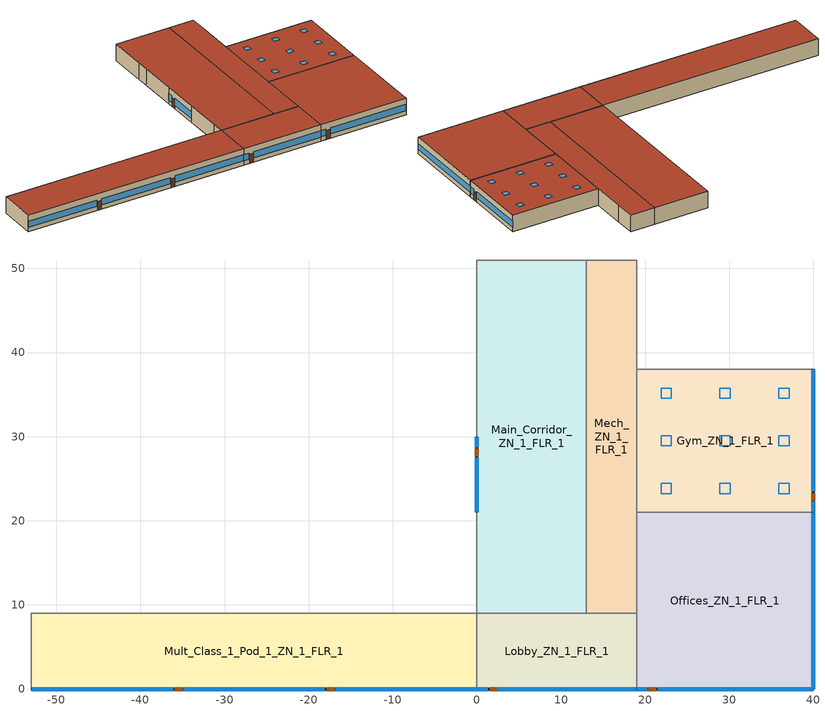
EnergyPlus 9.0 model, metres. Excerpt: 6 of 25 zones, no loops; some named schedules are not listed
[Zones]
Mult_Class_1_Pod_1_ZN_1_FLR_1
 floor ground (Mult_Class_1_Pod_1_ZN_1_FLR_1_Floor_Ffactor): -53,9 0,9 0,0 -53,0 z0
 wall outside (nonres_ext_wall): -53,0 0,0 z0:4
 wall to Lobby_ZN_1_FLR_1 (int_wall): 0,0 0,9 z0:4
 wall to Corridor_Pod_1_ZN_1_FLR_1 (int_wall): 0,9 -53,9 z0:4
 wall to Corner_Class_1_Pod_1_ZN_1_FLR_1 (int_wall): -53,9 -53,0 z0:4
 window (NonresWindow_U_0.47_SHGC_0.25): -52.95,0 -36.13,0 / -34.91,0 -18.09,0 / -16.87,0 -0.05,0 z1.03:2.5
 door (Swinging Door_con): -35.94,0 -35.02,0 / -17.88,0 -16.97,0 z0:2.13
 roof outside (nonres_roof): -53,0 0,0 0,9 -53,9 z4
Main_Corridor_ZN_1_FLR_1
 floor ground (Main_Corridor_ZN_1_FLR_1_Floor_Ffactor): 0,51 13,51 13,9 0,9 z0
 wall outside (nonres_ext_wall): 0,30 0,21 z0:4
 wall to Lobby_ZN_1_FLR_1 (int_wall): 0,9 13,9 z0:4
 wall to Mech_ZN_1_FLR_1 (int_wall): 13,9 13,51 z0:4
 wall to Bath_ZN_1_FLR_1 (int_wall): 13,51 0,51 z0:4
 wall to Mult_Class_2_Pod_2_ZN_1_FLR_1 (int_wall): 0,51 0,42 z0:4
 wall to Corridor_Pod_2_ZN_1_FLR_1 (int_wall): 0,42 0,39 z0:4
 wall to Mult_Class_1_Pod_2_ZN_1_FLR_1 (int_wall): 0,39 0,30 z0:4
 wall to Mult_Class_2_Pod_1_ZN_1_FLR_1 (int_wall): 0,21 0,12 z0:4
 wall to Corridor_Pod_1_ZN_1_FLR_1 (int_wall): 0,12 0,9 z0:4
 window (NonresWindow_U_0.47_SHGC_0.25): 0,29.95 0,28.73 / 0,27.51 0,21.05 z0.88:2.52
 door (Swinging Door_con): 0,28.58 0,27.67 z0:2.13
 roof outside (nonres_roof): 0,9 13,9 13,51 0,51 z4
Lobby_ZN_1_FLR_1
 floor ground (Lobby_ZN_1_FLR_1_Floor_Ffactor): 0,9 19,9 19,0 0,0 z0
 wall outside (nonres_ext_wall): 0,0 19,0 z0:4
 wall to Offices_ZN_1_FLR_1 (int_wall): 19,0 19,9 z0:4
 wall to Mech_ZN_1_FLR_1 (int_wall): 19,9 13,9 z0:4
 window (NonresWindow_U_0.47_SHGC_0.25): 0.05,0 1.27,0 / 2.49,0 18.95,0 z1:2.51
 door (Swinging Door_con): 1.5,0 2.41,0 z0:2.13
 roof outside (nonres_roof): 0,0 19,0 19,9 0,9 z4
Mech_ZN_1_FLR_1
 floor adiabatic (Mech_ZN_1_FLR_1_Floor_Ffactor): 13,51 19,51 19,9 13,9 z0
 wall to Offices_ZN_1_FLR_1 (int_wall): 19,9 19,21 z0:4
 wall to Gym_ZN_1_FLR_1 (int_wall): 19,21 19,38 z0:4
 wall to Kitchen_ZN_1_FLR_1 (int_wall): 19,38 19,46 z0:4
 wall to Cafeteria_ZN_1_FLR_1 (int_wall): 19,46 19,51 z0:4
 wall to Bath_ZN_1_FLR_1 (int_wall): 19,51 13,51 z0:4
 roof outside (nonres_roof): 13,9 19,9 19,51 13,51 z4
Offices_ZN_1_FLR_1
 floor ground (Offices_ZN_1_FLR_1_Floor_Ffactor): 19,21 40,21 40,0 19,0 z0
 wall outside (nonres_ext_wall): 19,0 40,0 40,21 z0:4
 wall to Gym_ZN_1_FLR_1 (int_wall): 40,21 19,21 z0:4
 window (NonresWindow_U_0.47_SHGC_0.25): 40,0.05 40,20.95 z1.1:2.51; 19.05,0 20.27,0 / 21.49,0 39.95,0 z1.01:2.51
 door (Swinging Door_con): 20.39,0 21.3,0 z0:2.13
 roof outside (nonres_roof): 19,0 40,0 40,21 19,21 z4
Gym_ZN_1_FLR_1
 floor ground (Gym_ZN_1_FLR_1_Floor_Ffactor): 19,38 40,38 40,21 19,21 z0
 wall outside (nonres_ext_wall): 40,21 40,38 z0:4
 wall to Kitchen_ZN_1_FLR_1 (int_wall): 40,38 19,38 z0:4
 window (NonresWindow_U_0.47_SHGC_0.25): 40,21.05 40,22.27 / 40,23.49 40,37.95 z0.99:2.51
 door (Swinging Door_con): 40,22.38 40,23.3 z0:2.13
 roof outside (nonres_roof): 19,21 40,21 40,38 19,38 z4
 skylight (NonresSkylight_U_0.65_SHGC_0.3): 21.89,23.22 23.11,23.22 23.11,24.44 21.89,24.44 z4; 28.89,23.22 30.11,23.22 30.11,24.44 28.89,24.44 z4; 35.89,23.22 37.11,23.22 37.11,24.44 35.89,24.44 z4; 21.89,28.89 23.11,28.89 23.11,30.11 21.89,30.11 z4; 28.89,28.89 30.11,28.89 30.11,30.11 28.89,30.11 z4; 35.89,28.89 37.11,28.89 37.11,30.11 35.89,30.11 z4; 21.89,34.56 23.11,34.56 23.11,35.78 21.89,35.78 z4; 28.89,34.56 30.11,34.56 30.11,35.78 28.89,35.78 z4; 35.89,34.56 37.11,34.56 37.11,35.78 35.89,35.78 z4
[Building]
SchoolPrimary: North Axis {deg}=0; Terrain=City; Loads Convergence Tolerance Value=0.04; Temperature Convergence Tolerance Value {deltaC}=0.2; Solar Distribution=FullInteriorAndExterior; Maximum Number of Warmup Days=25; Minimum Number of Warmup Days=6
[Site:Location]
Site:Location=Tampa-MacDill.AFB_FL_USA WMO=747880; Latitude {N+ S-}=27.85; Longitude {W- E+}=-82.52; Time Zone Relative to GMT {GMT+/-}=-5; Elevation {m}=8
[SizingPeriod:DesignDay] Day of Month=21; Dry-Bulb Temperature Range Modifier Type=DefaultMultipliers; Humidity Condition Type=Wetbulb; Barometric Pressure {Pa}=101229; Rain {Yes/No}=No; Snow on ground {Yes/No}=No; Daylight Savings Time Indicator=No
Name | Month | Day Type | Maximum Dry-Bulb Temperature {C} | Daily Dry-Bulb Temperature Range {C} | Wetbulb at Maximum Dry-Bulb {C} | Wind Speed {m/s} design conditions vs. traditional 6.71 m/s (15 mph) | Wind Direction {Degrees; N=0, S=180} | Solar Model Indicator | Clearness {0.0 to 1.1} | Wind Speed {m/s} design conditions vs. traditional 3.35 m/s (7mph) | ASHRAE Clear Sky Optical Depth for Beam Irradiance (taub) | ASHRAE Clear Sky Optical Depth for Diffuse Irradiance (taud)
Tampa-MacDill.AFB_FL_USA Ann Htg 99.6% Condns DB | 1 | WinterDesignDay | 4.6 | 0 | 4.6 | 2.5 | 10 | ASHRAEClearSky | 0
Tampa-MacDill.AFB_FL_USA Ann Clg .4% Condns DB=>MWB | 8 | SummerDesignDay | 33.9 | 7.9 | 25.1 |  | 270 | ASHRAETau |  | 3.1 | 0.491 | 2.016
[Site:WaterMainsTemperature]
Calculation Method=Correlation; Annual average outdoor air temperature {C}=21.85; Maximum difference in monthly average outdoor air temperatures {C}=14.3
[Site:GroundTemperature:FCfactorMethod]
January Ground Temperature {C}=24.2; February Ground Temperature {C}=18.9; March Ground Temperature {C}=15.7; April Ground Temperature {C}=13.6; May Ground Temperature {C}=15.5; June Ground Temperature {C}=17.1; July Ground Temperature {C}=21.2; August Ground Temperature {C}=26.9; September Ground Temperature {C}=27.6; October Ground Temperature {C}=27.9; November Ground Temperature {C}=27.4; December Ground Temperature {C}=26.2
[Material:NoMass]
Opaque Door panel_con: MediumRough, 0.475964, 0.9, 0.7, 0.7
Nonres_Roof_Insulation: MediumSmooth, 4.31889, 0.9, 0.7, 0.7
Nonres_Exterior_Wall_Insulation: MediumSmooth, 1.71283, 0.9, 0.7, 0.7
[Construction]
Swinging Door_con: Opaque Door panel_con
InteriorFurnishings: Std Wood 6inch
int_wall: G01 13mm gypsum board, G01 13mm gypsum board
nonres_roof: F13 Built-up roofing, Nonres_Roof_Insulation, F08 Metal surface
nonres_ext_wall: F07 25mm stucco, G01 16mm gypsum board, Nonres_Exterior_Wall_Insulation, G01 16mm gypsum board
NonresWindow_U_0.47_SHGC_0.25: Nonres Window Glazing Layer
NonresSkylight_U_0.65_SHGC_0.3: Nonres Skylight Glazing Layer
[Material]
Name | Roughness | Thickness {m} | Conductivity {W/m-K} | Density {kg/m3} | Specific Heat {J/kg-K} | Thermal Absorptance | Solar Absorptance | Visible Absorptance | Absorptance:Thermal | Absorptance:Solar | Absorptance:Visible
Std Wood 6inch | MediumSmooth | 0.15 | 0.12 | 540 | 1210 | 0.9 | 0.7 | 0.7
F07 25mm stucco | Smooth | 0.0254 | 0.72 | 1856 | 840 | 0.9 | 0.7 | 0.7
F08 Metal surface | Smooth | 0.0008 | 45.28 | 7824 | 500
F13 Built-up roofing | Rough | 0.0095 | 0.16 | 1120 | 1460 |  |  |  | 0.75 | 0.45
G01 13mm gypsum board | Smooth | 0.0127 | 0.16 | 800 | 1090 |  |  |  | 0.9 | 0.7 | 0.5
G01 16mm gypsum board | MediumSmooth | 0.0159 | 0.16 | 800 | 1090
[WindowMaterial:SimpleGlazingSystem]
Nonres Window Glazing Layer: 2.66878, 0.25, 0.275
Nonres Skylight Glazing Layer: 3.690869, 0.3, 0.4
[Construction:FfactorGroundFloor] F-Factor=1.26363
Name | Area | PerimeterExposed
Mult_Class_1_Pod_1_ZN_1_FLR_1_Floor_Ffactor | 477 | 53
Main_Corridor_ZN_1_FLR_1_Floor_Ffactor | 546 | 9
Lobby_ZN_1_FLR_1_Floor_Ffactor | 171 | 19
Mech_ZN_1_FLR_1_Floor_Ffactor | 252 | 0
Offices_ZN_1_FLR_1_Floor_Ffactor | 441 | 42
Gym_ZN_1_FLR_1_Floor_Ffactor | 357 | 17
[Zone] Type=1; Multiplier=1; Ceiling Height {m}=4; Floor Area {m2}=autocalculate; Part of Total Floor Area=Yes
Name | Volume {m3}
Mult_Class_1_Pod_1_ZN_1_FLR_1 | 1908
Main_Corridor_ZN_1_FLR_1 | 2184
Lobby_ZN_1_FLR_1 | 684
Mech_ZN_1_FLR_1 | 1008
Offices_ZN_1_FLR_1 | 1764
Gym_ZN_1_FLR_1 | 1428
[InternalMass] Construction=InteriorFurnishings
Name | Zone | Surface Area {m2}
Mult_Class_1_Pod_1_ZN_1_FLR_1_InternalMass_1 | Mult_Class_1_Pod_1_ZN_1_FLR_1 | 954
Main_Corridor_ZN_1_FLR_1_InternalMass_1 | Main_Corridor_ZN_1_FLR_1 | 1092
Lobby_ZN_1_FLR_1_InternalMass_1 | Lobby_ZN_1_FLR_1 | 342
Mech_ZN_1_FLR_1_InternalMass_1 | Mech_ZN_1_FLR_1 | 504
Offices_ZN_1_FLR_1_InternalMass_1 | Offices_ZN_1_FLR_1 | 882
Gym_ZN_1_FLR_1_InternalMass_1 | Gym_ZN_1_FLR_1 | 714
[People] Fraction Radiant=0.3; Sensible Heat Fraction=AUTOCALCULATE; Activity Level Schedule=ACTIVITY_SCH; Enable ASHRAE 55 Comfort Warnings=No; Mean Radiant Temperature Calculation Type=ZoneAveraged; Work Efficiency Schedule=WORK_EFF_SCH; Clothing Insulation Calculation Method=ClothingInsulationSchedule; Clothing Insulation Schedule=CLOTHING_SCH; Air Velocity Schedule=AIR_VELO_SCH; Thermal Comfort Model 1 Type=FANGER
Name | Zone or ZoneList | Number of People Schedule | Number of People Calculation Method | Zone Floor Area per Person {m2/person} | Number of People
Mult_Class_1_Pod_1_ZN_1_FLR_1 | Mult_Class_1_Pod_1_ZN_1_FLR_1 | BLDG_OCC_SCH | Area/Person | 3.716
Mech_ZN_1_FLR_1 | Mech_ZN_1_FLR_1 | BLDG_OCC_SCH | People |  | 0
Offices_ZN_1_FLR_1 | Offices_ZN_1_FLR_1 | BLDG_OCC_SCH_Offices_w_SB | Area/Person | 18.579
Gym_ZN_1_FLR_1 | Gym_ZN_1_FLR_1 | BLDG_OCC_SCH_Gym | Area/Person | 3.096
[Lights] Design Level Calculation Method=Watts/Area; Return Air Fraction=0; Fraction Radiant=0.37; Fraction Visible=0.2; Fraction Replaceable=1; Return Air Fraction Calculated from Plenum Temperature=No
Name | Zone or ZoneList | Schedule | Watts per Zone Floor Area {W/m2}
Mult_Class_1_Pod_1_ZN_1_FLR_1_Lights | Mult_Class_1_Pod_1_ZN_1_FLR_1 | BLDG_LIGHT_CLASSROOM_SCH | 7.64238
Main_Corridor_ZN_1_FLR_1_Lights | Main_Corridor_ZN_1_FLR_1 | BLDG_LIGHT_CORRIDOR_SCH | 4.4132
Lobby_ZN_1_FLR_1_Lights | Lobby_ZN_1_FLR_1 | BLDG_LIGHT_LOBBYFLR1_SCH | 9.04168
Mech_ZN_1_FLR_1_Lights | Mech_ZN_1_FLR_1 | BLDG_LIGHT_SCH | 10.2257
Offices_ZN_1_FLR_1_Lights | Offices_ZN_1_FLR_1 | BLDG_LIGHT_OFFICE_SCH | 7.96529
Gym_ZN_1_FLR_1_Lights | Gym_ZN_1_FLR_1 | BLDG_LIGHT_GYM_SCH | 9.68752
[ElectricEquipment] Schedule=BLDG_EQUIP_SCH; Design Level Calculation Method=EquipmentLevel; Fraction Latent=0; Fraction Radiant=0.5; Fraction Lost=0
Name | Zone or ZoneList | Design Level {W}
Mult_Class_1_Pod_1_ZN_1_FLR_1_PlugMisc_Equip | Mult_Class_1_Pod_1_ZN_1_FLR_1 | 7155
Main_Corridor_ZN_1_FLR_1_PlugMisc_Equip | Main_Corridor_ZN_1_FLR_1 | 2184
Lobby_ZN_1_FLR_1_PlugMisc_Equip | Lobby_ZN_1_FLR_1 | 684
Mech_ZN_1_FLR_1_PlugMisc_Equip | Mech_ZN_1_FLR_1 | 2520
Offices_ZN_1_FLR_1_PlugMisc_Equip | Offices_ZN_1_FLR_1 | 4762.8
Gym_ZN_1_FLR_1_PlugMisc_Equip | Gym_ZN_1_FLR_1 | 1785
[Daylighting:Controls] Daylighting Method=SplitFlux; Lighting Control Type=Continuousoff; Minimum Input Power Fraction for Continuous or ContinuousOff Dimming Control=0.2; Minimum Light Output Fraction for Continuous or ContinuousOff Dimming Control=0.2; Number of Stepped Control Steps=3; Probability Lighting will be Reset When Needed in Manual Stepped Control=1; Maximum Allowable Discomfort Glare Index=22
Name | Zone | Glare Calculation Daylighting Reference Point | Glare Calculation Azimuth Angle of View Direction Clockwise from Zone y-Axis {deg} | Daylighting Reference Point 1 | Fraction of Zone Controlled by Reference Point 1 | Illuminance Setpoint at Reference Point 1 {lux} | Daylighting Reference Point 2 | Fraction of Zone Controlled by Reference Point 2 | Illuminance Setpoint at Reference Point 2 {lux}
Gym_ZN_1_FLR_1_DaylCtrl | Gym_ZN_1_FLR_1 | Gym_ZN_1_FLR_1_DaylRefPt1 | 0 | Gym_ZN_1_FLR_1_DaylRefPt1 | 0.5 | 538 | Gym_ZN_1_FLR_1_DaylRefPt2 | 0.5 | 538
Mult_Class_1_Pod_1_ZN_1_FLR_1_DaylCtrl | Mult_Class_1_Pod_1_ZN_1_FLR_1 | Mult_Class_1_Pod_1_ZN_1_FLR_1_DaylRefPt1 | 180 | Mult_Class_1_Pod_1_ZN_1_FLR_1_DaylRefPt1 | 0.28 | 377 | Mult_Class_1_Pod_1_ZN_1_FLR_1_DaylRefPt2 | 0.28 | 377
Lobby_ZN_1_FLR_1_DaylCtrl | Lobby_ZN_1_FLR_1 | Lobby_ZN_1_FLR_1_DaylRefPt1 | 180 | Lobby_ZN_1_FLR_1_DaylRefPt1 | 0.28 | 269 | Lobby_ZN_1_FLR_1_DaylRefPt2 | 0.28 | 269
Offices_ZN_1_FLR_1_DaylCtrl | Offices_ZN_1_FLR_1 | Offices_ZN_1_FLR_1_DaylRefPt1 | 180 | Offices_ZN_1_FLR_1_DaylRefPt1 | 0.24 | 323 | Offices_ZN_1_FLR_1_DaylRefPt2 | 0.18 | 323
[ZoneInfiltration:DesignFlowRate] Temperature Term Coefficient=0; Velocity Squared Term Coefficient=0
Name | Zone or ZoneList | Schedule | Design Flow Rate Calculation Method | Flow per Exterior Surface Area {m3/s-m2} | Constant Term Coefficient | Velocity Term Coefficient | Design Flow Rate {m3/s}
Mult_Class_1_Pod_1_ZN_1_FLR_1_Infiltration | Mult_Class_1_Pod_1_ZN_1_FLR_1 | INFIL_SCH_PNNL | Flow/ExteriorArea | 0.00017524 | 0 | 0.224
Main_Corridor_ZN_1_FLR_1_Infiltration | Main_Corridor_ZN_1_FLR_1 | INFIL_SCH_PNNL | Flow/ExteriorArea | 3.52755e-05 | 0 | 0.224
Lobby_ZN_1_FLR_1_Infiltration | Lobby_ZN_1_FLR_1 | INFIL_SCH_PNNL | Flow/ExteriorArea | 0.00017524 | 0 | 0.224
Lobby_ZN_1_FLR_1_Door_Infiltration | Lobby_ZN_1_FLR_1 | INFIL_Door_Opening_SCH | Flow/Zone |  | 1 | 0 | 4.34427
Mech_ZN_1_FLR_1_Infiltration | Mech_ZN_1_FLR_1 | INFIL_SCH_PNNL | Flow/ExteriorArea | 0 | 0 | 0.224
Offices_ZN_1_FLR_1_Infiltration | Offices_ZN_1_FLR_1 | INFIL_SCH_PNNL | Flow/ExteriorArea | 0.000157033 | 0 | 0.224
Gym_ZN_1_FLR_1_Infiltration | Gym_ZN_1_FLR_1 | INFIL_SCH_PNNL | Flow/ExteriorArea | 9.10336e-05 | 0 | 0.224
[Exterior:Lights] Control Option=AstronomicalClock
Name | Schedule | Design Level {W}
Exterior_Lights_a | Exterior_lighting_schedule_a | 150.48
Exterior_Lights_b | Exterior_lighting_schedule_b_2016 | 1645.9
Exterior_Lights_c | Exterior_lighting_schedule_c_2016 | 584.3
[EnergyManagementSystem:Program]
SET_Offices_ZN_1_FLR_1_Light_EMS_Program: SET Offices_ZN_1_FLR_1_LSr_IP=0.093*Offices_ZN_1_FLR_1_LSr/Offices_ZN_1_FLR_1_Area; IF (Offices_ZN_1_FLR_1_OSr <= 0) && (Offices_ZN_1_FLR_1_LSr_IP >= 0.02); IF (ActualOccupancy <= 0); SET Offices_ZN_1_FLR_1_LAr = 0.02*Offices_ZN_1_FLR_1_Area/0.09290304; ELSE; SET Offices_ZN_1_FLR_1_LAr = NULL; ENDIF; ELSE; SET Offices_ZN_1_FLR_1_LAr = NULL; ENDIF
SET_Gym_ZN_1_FLR_1_Light_EMS_Program: SET Gym_ZN_1_FLR_1_LSr_IP=0.093*Gym_ZN_1_FLR_1_LSr/Gym_ZN_1_FLR_1_Area; IF (Gym_ZN_1_FLR_1_OSr <= 0) && (Gym_ZN_1_FLR_1_LSr_IP >= 0.02); SET Gym_ZN_1_FLR_1_LAr = 0.02*Gym_ZN_1_FLR_1_Area/0.09290304; ELSE; SET Gym_ZN_1_FLR_1_LAr = NULL; ENDIF
SET_Kitchen_ZN_1_FLR_1_Light_EMS_Program: SET Kitchen_ZN_1_FLR_1_LSr_IP=0.093*Kitchen_ZN_1_FLR_1_LSr/Kitchen_ZN_1_FLR_1_Area; IF (Kitchen_ZN_1_FLR_1_OSr <= 0) && (Kitchen_ZN_1_FLR_1_LSr_IP >= 0.02); SET Kitchen_ZN_1_FLR_1_LAr = 0.02*Kitchen_ZN_1_FLR_1_Area/0.09290304; ELSE; SET Kitchen_ZN_1_FLR_1_LAr = NULL; ENDIF
SET_Cafeteria_ZN_1_FLR_1_Light_EMS_Program: SET Cafeteria_ZN_1_FLR_1_LSr_IP=0.093*Cafeteria_ZN_1_FLR_1_LSr/Cafeteria_ZN_1_FLR_1_Area; IF (Cafeteria_ZN_1_FLR_1_OSr <= 0) && (Cafeteria_ZN_1_FLR_1_LSr_IP >= 0.02); SET Cafeteria_ZN_1_FLR_1_LAr = 0.02*Cafeteria_ZN_1_FLR_1_Area/0.09290304; ELSE; SET Cafeteria_ZN_1_FLR_1_LAr = NULL; ENDIF
SET_LMC_ZN_1_FLR_1_Light_EMS_Program: SET LMC_ZN_1_FLR_1_LSr_IP=0.093*LMC_ZN_1_FLR_1_LSr/LMC_ZN_1_FLR_1_Area; IF (LMC_ZN_1_FLR_1_OSr <= 0) && (LMC_ZN_1_FLR_1_LSr_IP >= 0.02); SET LMC_ZN_1_FLR_1_LAr = 0.02*LMC_ZN_1_FLR_1_Area/0.09290304; ELSE; SET LMC_ZN_1_FLR_1_LAr = NULL; ENDIF
VAV_POD_1_MAX_OA_FRAC: IF VAV_POD_1_OA > VAV_POD_1_OA_VRP; SET VAV_POD_1_MAX_OA_FRAC = NULL; ELSE; IF VAV_POD_1_SUPPLY_FLOW > 0; SET VAV_POD_1_MAX_OA_FRAC =      2.9649 / VAV_POD_1_SUPPLY_FLOW; ELSE; SET VAV_POD_1_MAX_OA_FRAC = NULL; ENDIF; ENDIF
VAV_POD_2_MAX_OA_FRAC: IF VAV_POD_2_OA > VAV_POD_2_OA_VRP; SET VAV_POD_2_MAX_OA_FRAC = NULL; ELSE; IF VAV_POD_2_SUPPLY_FLOW > 0; SET VAV_POD_2_MAX_OA_FRAC =      2.9649 / VAV_POD_2_SUPPLY_FLOW; ELSE; SET VAV_POD_2_MAX_OA_FRAC = NULL; ENDIF; ENDIF
VAV_POD_3_MAX_OA_FRAC: IF VAV_POD_3_OA > VAV_POD_3_OA_VRP; SET VAV_POD_3_MAX_OA_FRAC = NULL; ELSE; IF VAV_POD_3_SUPPLY_FLOW > 0; SET VAV_POD_3_MAX_OA_FRAC =      2.5589 / VAV_POD_3_SUPPLY_FLOW; ELSE; SET VAV_POD_3_MAX_OA_FRAC = NULL; ENDIF; ENDIF
VAV_OTHER_MAX_OA_FRAC: IF VAV_OTHER_OA > VAV_OTHER_OA_VRP; SET VAV_OTHER_MAX_OA_FRAC = NULL; ELSE; IF VAV_OTHER_SUPPLY_FLOW > 0; SET VAV_OTHER_MAX_OA_FRAC =   / VAV_OTHER_SUPPLY_FLOW; ELSE; SET VAV_OTHER_MAX_OA_FRAC = NULL; ENDIF; ENDIF
[EnergyManagementSystem:ProgramCallingManager]
Transformer_Load_Prog_Manager: AfterPredictorAfterHVACManagers; Transformer_Load_Prog
OA_BASED_OPTIMUM_START_EMS_Program Manager: BeginTimestepBeforePredictor; OA_BASED_OPTIMUM_START_EMS_Program
BoilerParManager: BeginNewEnvironment; SetBoilerPar
BoilerCurveManager: InsideHVACSystemIterationLoop; SetBoilerCurve
SET_cCL1_Pod_1_ZN_1_FLR_1_Light_EMS_Program_Prog_Manager: BeginTimestepBeforePredictor; SET_cCL1_Pod_1_ZN_1_FLR_1_Light_EMS_Program
SET_mCl1_Pod_1_ZN_1_FLR_1_Light_EMS_Program_Prog_Manager: BeginTimestepBeforePredictor; SET_mCl1_Pod_1_ZN_1_FLR_1_Light_EMS_Program
SET_cPOD1_ZN_1_FLR_1_Light_EMS_Program_Prog_Manager: BeginTimestepBeforePredictor; SET_cPOD1_ZN_1_FLR_1_Light_EMS_Program
SET_cCL2_Pod_1_ZN_1_FLR_1_Light_EMS_Program_Prog_Manager: BeginTimestepBeforePredictor; SET_cCL2_Pod_1_ZN_1_FLR_1_Light_EMS_Program
SET_mCl2_Pod_1_ZN_1_FLR_1_Light_EMS_Program_Prog_Manager: BeginTimestepBeforePredictor; SET_mCl2_Pod_1_ZN_1_FLR_1_Light_EMS_Program
SET_cCL1_Pod_2_ZN_1_FLR_1_Light_EMS_Program_Prog_Manager: BeginTimestepBeforePredictor; SET_cCL1_Pod_2_ZN_1_FLR_1_Light_EMS_Program
SET_mCl1_Pod_2_ZN_1_FLR_1_Light_EMS_Program_Prog_Manager: BeginTimestepBeforePredictor; SET_mCl1_Pod_2_ZN_1_FLR_1_Light_EMS_Program
SET_cPOD2_ZN_1_FLR_1_Light_EMS_Program_Prog_Manager: BeginTimestepBeforePredictor; SET_cPOD2_ZN_1_FLR_1_Light_EMS_Program
SET_cCL2_Pod_2_ZN_1_FLR_1_Light_EMS_Program_Prog_Manager: BeginTimestepBeforePredictor; SET_cCL2_Pod_2_ZN_1_FLR_1_Light_EMS_Program
SET_mCl2_Pod_2_ZN_1_FLR_1_Light_EMS_Program_Prog_Manager: BeginTimestepBeforePredictor; SET_mCl2_Pod_2_ZN_1_FLR_1_Light_EMS_Program
SET_cCL1_Pod_3_ZN_1_FLR_1_Light_EMS_Program_Prog_Manager: BeginTimestepBeforePredictor; SET_cCL1_Pod_3_ZN_1_FLR_1_Light_EMS_Program
SET_mCl1_Pod_3_ZN_1_FLR_1_Light_EMS_Program_Prog_Manager: BeginTimestepBeforePredictor; SET_mCl1_Pod_3_ZN_1_FLR_1_Light_EMS_Program
SET_cPOD3_ZN_1_FLR_1_Light_EMS_Program_Prog_Manager: BeginTimestepBeforePredictor; SET_cPOD3_ZN_1_FLR_1_Light_EMS_Program
SET_cCL2_Pod_3_ZN_1_FLR_1_Light_EMS_Program_Prog_Manager: BeginTimestepBeforePredictor; SET_cCL2_Pod_3_ZN_1_FLR_1_Light_EMS_Program
SET_mCl2_Pod_3_ZN_1_FLR_1_Light_EMS_Program_Prog_Manager: BeginTimestepBeforePredictor; SET_mCl2_Pod_3_ZN_1_FLR_1_Light_EMS_Program
SET_cPCLZN_1_FLR_1_Light_EMS_Program_Prog_Manager: BeginTimestepBeforePredictor; SET_cPCLZN_1_FLR_1_Light_EMS_Program
SET_Main_Corridor_ZN_1_FLR_1_Light_EMS_Program_Prog_Manager: BeginTimestepBeforePredictor; SET_Main_Corridor_ZN_1_FLR_1_Light_EMS_Program
SET_Lobby_ZN_1_FLR_1_Light_EMS_Program_Prog_Manager: BeginTimestepBeforePredictor; SET_Lobby_ZN_1_FLR_1_Light_EMS_Program
